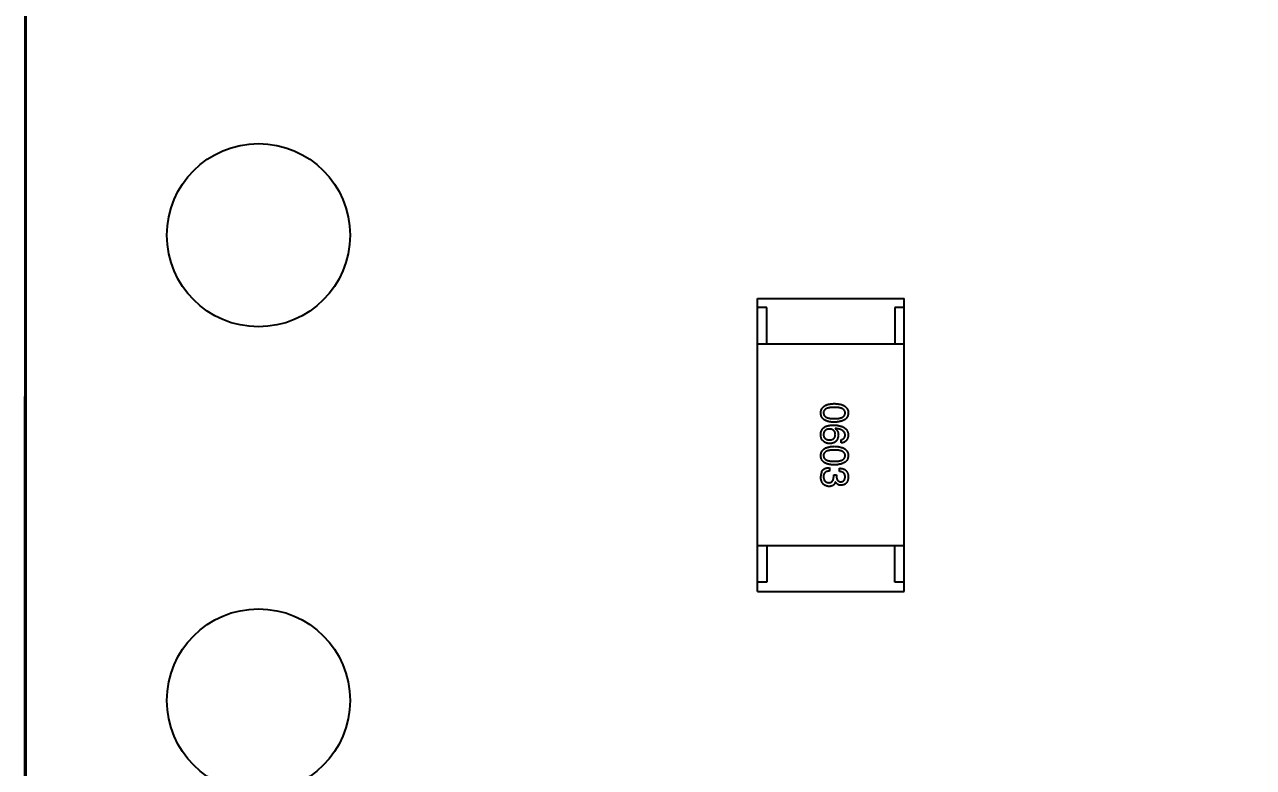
# Model space of a CAD drawing. Header units: inches. Extents: x -13 to 119, y -33 to 44.
# Drawn here: x 87.68 to 94.38, y 2.56 to 6.61 of the extents above; entities that cross this region are included whole.
import ezdxf

# ---------------------------------------------------------------- set-up
doc = ezdxf.new("R2010")
doc.units = ezdxf.units.IN
doc.header["$LTSCALE"] = 1.21
doc.header["$MEASUREMENT"] = 0
doc.header["$PDMODE"] = 3
doc.header["$PDSIZE"] = 0.3125
doc.layers.get('0').update_dxf_attribs({"linetype": 'CONTINUOUS'})
doc.layers.get('Defpoints').update_dxf_attribs({"linetype": 'CONTINUOUS'})
doc.layers.add('DIM', color=3, linetype='CONTINUOUS')
doc.styles.get("Standard").update_dxf_attribs({"font": 'txt', "width": 0.8})
doc.dimstyles.get("Standard").update_dxf_attribs({"dimtxt": 0.15625, "dimasz": 0.1875, "dimexe": 0.125, "dimexo": 0.0625, "dimgap": 0.09, "dimtad": 0, "dimtih": 1, "dimtoh": 1, "dimzin": 4, "dimdsep": 46, "dimtxsty": 'Standard', "dimblk": '_FILLED', "dimblk1": '_FILLED', "dimblk2": '_FILLED', "dimcen": 0.09, "dimazin": 1, "dimtp": 0.01, "dimtm": 0.01, "dimtfac": 1, "dimtofl": 0, "dimtmove": 0, "dimatfit": 3, "dimldrblk": '_FILLED', "dimfxl": 1, "dimtolj": 1, "dimtzin": 4, "dimarcsym": 0})

# ---------------------------------------------------------------- blocks, each defined once
blk = doc.blocks.new('_FILLED')
at = {"color": 0, "linetype": 'ByBlock'}
blk.add_solid([(0, 0), (-1, 0.1667), (-1, -0.1667)], dxfattribs=at)
blk = doc.blocks.new('*D26')
at = {"layer": 'Defpoints', "color": 0}
for p in [(87.6825, 22.6485), (108.0025, -8.1472), (108.0025, -17.2496)]:
    blk.add_point(p, dxfattribs=at)
at = {"layer": 'DIM', "color": 0, "lineweight": -2}
for p, q in [((87.6825, 22.586), (87.6825, -17.3746)), ((108.0025, -8.2097), (108.0025, -17.3746)), ((88.8825, -17.2496), (95.9125, -17.2496)), ((106.8025, -17.2496), (99.7725, -17.2496))]:
    blk.add_line(p, q, dxfattribs=at)
at = {"layer": 'DIM', "color": 0, "lineweight": -2, "xscale": 1.2, "yscale": 1.2, "zscale": 1.2, "rotation": 180}
blk.add_blockref('_FILLED', (87.6825, -17.2496), dxfattribs=at)
at = {"layer": 'DIM', "color": 0, "lineweight": -2, "xscale": 1.2, "yscale": 1.2, "zscale": 1.2}
blk.add_blockref('_FILLED', (108.0025, -17.2496), dxfattribs=at)
at = {"layer": 'DIM', "color": 0, "insert": (97.8425, -17.2496), "char_height": 1.2, "attachment_point": 5}
blk.add_mtext('\\A1;20.32', dxfattribs=at)

msp = doc.modelspace()

# ---------------------------------------------------------------- linework, layer by layer
at = {"color": 7, "linetype": 'Continuous'}
for p, q in [((87.6756, -1.8207), (87.6825, 22.6479)), ((91.6768, 3.5188), (91.6768, 5.1188)), ((91.6768, 5.1188), (92.4768, 5.1188)), ((92.4768, 3.5188), (92.4768, 5.1188)), ((91.7268, 5.0688), (91.6768, 5.0688)), ((91.7268, 4.8688), (91.7268, 5.0688)), ((92.4268, 5.0688), (92.4268, 4.8688)), ((92.4768, 5.0688), (92.4268, 5.0688)), ((92.4768, 4.8688), (91.6768, 4.8688)), ((92.1007, 4.4083), (92.0998, 4.4075)), ((92.1326, 4.3296), (92.1326, 4.3476)), ((92.022, 4.1456), (92.0269, 4.1727)), ((92.0695, 4.1948), (92.0695, 4.176)), ((92.1236, 4.1735), (92.1236, 4.1915)), ((92.0925, 4.1464), (92.0925, 4.1555)), ((92.0925, 4.1555), (92.108, 4.1555)), ((92.1023, 4.1169), (92.1015, 4.1169)), ((92.108, 4.1555), (92.108, 4.1456)), ((92.4768, 3.7688), (91.6768, 3.7688)), ((91.7268, 3.7688), (91.7268, 3.5688)), ((92.4268, 3.5688), (92.4268, 3.7688)), ((91.7268, 3.5688), (91.6768, 3.5688)), ((92.4768, 3.5688), (92.4268, 3.5688)), ((91.6768, 3.5188), (92.4768, 3.5188))]:
    msp.add_line(p, q, dxfattribs=at)
for centre in [(88.9525, 5.4639), (88.9525, 2.9239)]:
    msp.add_circle(centre, 0.5, dxfattribs=at)
for points, knots in [([(92.022, 4.4937), (92.0221, 4.4957), (92.0222, 4.4996), (92.0232, 4.5052), (92.0247, 4.5105), (92.0268, 4.5154), (92.0294, 4.5199), (92.0327, 4.524), (92.0365, 4.5278), (92.0409, 4.5311), (92.0458, 4.5341), (92.0513, 4.5367), (92.0573, 4.539), (92.0639, 4.5408), (92.0711, 4.5424), (92.0788, 4.5435), (92.0871, 4.5442), (92.0928, 4.5444), (92.0957, 4.5445)], [0, 0, 0, 0, 0.059135, 0.115606, 0.169241, 0.221578, 0.273261, 0.324749, 0.377329, 0.431642, 0.488541, 0.548597, 0.612232, 0.680174, 0.752504, 0.829777, 0.912307, 1, 1, 1, 1]), ([(92.0957, 4.524), (92.0934, 4.524), (92.0888, 4.524), (92.0821, 4.5236), (92.0758, 4.523), (92.0701, 4.5222), (92.0648, 4.5211), (92.0599, 4.5199), (92.0555, 4.5183), (92.0515, 4.5166), (92.0481, 4.5146), (92.045, 4.5123), (92.0425, 4.5098), (92.0404, 4.507), (92.0387, 4.5041), (92.0376, 4.5008), (92.0369, 4.4973), (92.0368, 4.4949), (92.0367, 4.4937)], [0, 0, 0, 0, 0.096457, 0.187288, 0.27178, 0.350132, 0.423455, 0.491343, 0.554037, 0.612253, 0.666313, 0.717038, 0.764921, 0.811214, 0.856775, 0.902988, 0.950234, 1, 1, 1, 1]), ([(92.0957, 4.5445), (92.0988, 4.5444), (92.1047, 4.5442), (92.1133, 4.5435), (92.1212, 4.5424), (92.1286, 4.5408), (92.1355, 4.539), (92.1417, 4.5367), (92.1474, 4.5341), (92.1525, 4.5311), (92.157, 4.5278), (92.1609, 4.524), (92.1643, 4.5199), (92.167, 4.5154), (92.1691, 4.5105), (92.1707, 4.5052), (92.1717, 4.4996), (92.1719, 4.4957), (92.172, 4.4937)], [0, 0, 0, 0, 0.088823, 0.172287, 0.250296, 0.323438, 0.392244, 0.456221, 0.516635, 0.573871, 0.628, 0.680335, 0.731489, 0.782557, 0.834044, 0.886738, 0.942089, 1, 1, 1, 1]), ([(92.1548, 4.4937), (92.1547, 4.4949), (92.1546, 4.4973), (92.1539, 4.5008), (92.1528, 4.5041), (92.1512, 4.5071), (92.149, 4.5098), (92.1465, 4.5123), (92.1434, 4.5146), (92.1399, 4.5166), (92.136, 4.5183), (92.1316, 4.5199), (92.1268, 4.5211), (92.1215, 4.5223), (92.1157, 4.523), (92.1094, 4.5236), (92.1027, 4.524), (92.0981, 4.524), (92.0957, 4.524)], [0, 0, 0, 0, 0.049764, 0.097007, 0.143217, 0.188577, 0.235116, 0.282997, 0.333719, 0.387776, 0.445989, 0.508679, 0.576563, 0.649481, 0.728235, 0.812722, 0.903548, 1, 1, 1, 1]), ([(92.0957, 4.4429), (92.0928, 4.443), (92.0871, 4.4432), (92.0788, 4.444), (92.0711, 4.4451), (92.0639, 4.4466), (92.0573, 4.4484), (92.0513, 4.4507), (92.0458, 4.4533), (92.0408, 4.4563), (92.0365, 4.4596), (92.0327, 4.4634), (92.0294, 4.4675), (92.0268, 4.4721), (92.0247, 4.477), (92.0232, 4.4822), (92.0222, 4.4878), (92.0221, 4.4917), (92.022, 4.4937)], [0, 0, 0, 0, 0.08769, 0.170218, 0.24749, 0.319818, 0.387758, 0.451391, 0.511445, 0.568185, 0.622681, 0.67526, 0.726746, 0.778428, 0.830764, 0.884397, 0.940866, 1, 1, 1, 1]), ([(92.0367, 4.4937), (92.0368, 4.4925), (92.037, 4.49), (92.0377, 4.4864), (92.039, 4.4831), (92.0407, 4.48), (92.0428, 4.4772), (92.0454, 4.4746), (92.0485, 4.4723), (92.0519, 4.4702), (92.0559, 4.4684), (92.0603, 4.4668), (92.0651, 4.4655), (92.0704, 4.4644), (92.0761, 4.4636), (92.0822, 4.463), (92.0888, 4.4626), (92.0934, 4.4626), (92.0957, 4.4626)], [0, 0, 0, 0, 0.050879, 0.099377, 0.146973, 0.193618, 0.240619, 0.289461, 0.34047, 0.395283, 0.453059, 0.515633, 0.582666, 0.655287, 0.732971, 0.815933, 0.905166, 1, 1, 1, 1]), ([(92.0957, 4.4626), (92.0981, 4.4626), (92.1027, 4.4626), (92.1094, 4.463), (92.1157, 4.4636), (92.1214, 4.4644), (92.1268, 4.4655), (92.1316, 4.4668), (92.136, 4.4684), (92.14, 4.4702), (92.1434, 4.4723), (92.1465, 4.4746), (92.149, 4.4772), (92.1512, 4.48), (92.1528, 4.4831), (92.1539, 4.4864), (92.1546, 4.49), (92.1547, 4.4925), (92.1548, 4.4937)], [0, 0, 0, 0, 0.095719, 0.185854, 0.269738, 0.347952, 0.420315, 0.487894, 0.550245, 0.608186, 0.662454, 0.713283, 0.761375, 0.808209, 0.854301, 0.901312, 0.949396, 1, 1, 1, 1]), ([(92.172, 4.4937), (92.1719, 4.4918), (92.1716, 4.4879), (92.1706, 4.4824), (92.1689, 4.4772), (92.1667, 4.4724), (92.1639, 4.4679), (92.1606, 4.4638), (92.1566, 4.4601), (92.1521, 4.4567), (92.147, 4.4537), (92.1414, 4.451), (92.1351, 4.4488), (92.1283, 4.4469), (92.121, 4.4453), (92.1131, 4.4441), (92.1046, 4.4433), (92.0988, 4.443), (92.0957, 4.4429)], [0, 0, 0, 0, 0.057415, 0.112361, 0.16496, 0.216437, 0.267441, 0.318839, 0.371478, 0.426325, 0.483626, 0.544235, 0.608673, 0.677374, 0.750405, 0.828394, 0.911525, 1, 1, 1, 1]), ([(92.0343, 4.3411), (92.0332, 4.342), (92.0311, 4.3439), (92.0285, 4.3474), (92.0263, 4.3513), (92.0245, 4.3557), (92.0232, 4.3606), (92.0223, 4.3659), (92.0219, 4.3718), (92.0219, 4.3759), (92.022, 4.378)], [0, 0, 0, 0, 0.105033, 0.21147, 0.321511, 0.438526, 0.563605, 0.698055, 0.843218, 1, 1, 1, 1]), ([(92.022, 4.378), (92.0221, 4.38), (92.0223, 4.384), (92.0234, 4.3898), (92.025, 4.3953), (92.0272, 4.4003), (92.03, 4.405), (92.0333, 4.4092), (92.0372, 4.4132), (92.0401, 4.4154), (92.0416, 4.4165)], [0, 0, 0, 0, 0.137449, 0.267856, 0.393219, 0.514735, 0.63397, 0.753734, 0.874967, 1, 1, 1, 1]), ([(92.0695, 4.4058), (92.0682, 4.4057), (92.0657, 4.4056), (92.0621, 4.405), (92.0587, 4.4043), (92.0555, 4.4033), (92.0526, 4.4022), (92.0499, 4.4007), (92.0475, 4.3991), (92.0453, 4.3972), (92.0434, 4.3952), (92.0417, 4.3929), (92.0402, 4.3904), (92.039, 4.3877), (92.0381, 4.3847), (92.0374, 4.3816), (92.0369, 4.3782), (92.0368, 4.3759), (92.0367, 4.3747)], [0, 0, 0, 0, 0.076467, 0.148148, 0.216496, 0.280559, 0.342274, 0.401168, 0.458322, 0.514073, 0.569257, 0.62465, 0.68124, 0.739113, 0.799947, 0.862804, 0.929597, 1, 1, 1, 1]), ([(92.0367, 4.3747), (92.0368, 4.3736), (92.037, 4.3714), (92.0376, 4.3683), (92.0383, 4.3654), (92.0394, 4.3627), (92.0407, 4.3602), (92.0422, 4.3579), (92.0439, 4.3558), (92.0459, 4.3539), (92.0482, 4.3522), (92.0506, 4.3507), (92.0533, 4.3494), (92.0563, 4.3483), (92.0595, 4.3475), (92.0629, 4.3468), (92.0665, 4.3462), (92.069, 4.3461), (92.0703, 4.346)], [0, 0, 0, 0, 0.066682, 0.130303, 0.190802, 0.248749, 0.30534, 0.361219, 0.415721, 0.471765, 0.528279, 0.586428, 0.64659, 0.710143, 0.776461, 0.846692, 0.921137, 1, 1, 1, 1]), ([(92.0416, 4.4165), (92.0432, 4.4173), (92.0464, 4.4191), (92.0517, 4.4213), (92.0573, 4.4231), (92.0635, 4.4245), (92.0701, 4.4258), (92.0771, 4.4265), (92.0846, 4.4271), (92.0898, 4.4271), (92.0925, 4.4271)], [0, 0, 0, 0, 0.101889, 0.209155, 0.322694, 0.442863, 0.569758, 0.70479, 0.848502, 1, 1, 1, 1]), ([(92.1015, 4.3755), (92.1014, 4.3767), (92.1013, 4.3789), (92.1009, 4.3822), (92.1002, 4.3853), (92.0992, 4.3881), (92.0981, 4.3908), (92.0966, 4.3932), (92.095, 4.3954), (92.0931, 4.3975), (92.091, 4.3993), (92.0886, 4.4008), (92.086, 4.4022), (92.0832, 4.4034), (92.0801, 4.4043), (92.0768, 4.4051), (92.0732, 4.4056), (92.0708, 4.4057), (92.0695, 4.4058)], [0, 0, 0, 0, 0.070453, 0.136523, 0.199866, 0.260392, 0.318446, 0.374657, 0.430182, 0.485556, 0.541071, 0.598396, 0.657208, 0.718642, 0.783247, 0.851631, 0.923928, 1, 1, 1, 1]), ([(92.0703, 4.346), (92.0716, 4.3461), (92.074, 4.3462), (92.0774, 4.3467), (92.0806, 4.3475), (92.0836, 4.3484), (92.0864, 4.3495), (92.0889, 4.3508), (92.0912, 4.3524), (92.0933, 4.3541), (92.0952, 4.3561), (92.0968, 4.3583), (92.0981, 4.3607), (92.0993, 4.3632), (92.1002, 4.366), (92.1009, 4.369), (92.1013, 4.3722), (92.1014, 4.3744), (92.1015, 4.3755)], [0, 0, 0, 0, 0.076288, 0.14871, 0.216387, 0.281386, 0.342528, 0.402111, 0.4591, 0.514852, 0.569974, 0.625644, 0.682226, 0.740156, 0.800362, 0.863471, 0.930116, 1, 1, 1, 1]), ([(92.1179, 4.373), (92.1177, 4.3712), (92.1174, 4.3677), (92.1165, 4.3625), (92.1153, 4.3577), (92.1138, 4.3533), (92.112, 4.3491), (92.1099, 4.3453), (92.1074, 4.3419), (92.1046, 4.3388), (92.1015, 4.336), (92.0981, 4.3336), (92.0944, 4.3315), (92.0903, 4.3297), (92.086, 4.3284), (92.0813, 4.3273), (92.0763, 4.3266), (92.0729, 4.3264), (92.0712, 4.3263)], [0, 0, 0, 0, 0.074228, 0.144548, 0.211288, 0.274576, 0.335162, 0.393915, 0.450599, 0.506657, 0.562409, 0.618617, 0.676096, 0.735061, 0.79654, 0.860906, 0.928473, 1, 1, 1, 1]), ([(92.0925, 4.4271), (92.0956, 4.427), (92.1017, 4.4269), (92.1106, 4.426), (92.1188, 4.4249), (92.1265, 4.4232), (92.1336, 4.4213), (92.1401, 4.4189), (92.146, 4.4161), (92.1513, 4.4129), (92.156, 4.4094), (92.1601, 4.4053), (92.1636, 4.401), (92.1665, 4.3961), (92.1688, 4.3909), (92.1705, 4.3853), (92.1716, 4.3793), (92.1718, 4.3752), (92.172, 4.373)], [0, 0, 0, 0, 0.087517, 0.169686, 0.246944, 0.319347, 0.387088, 0.450961, 0.511075, 0.567974, 0.622351, 0.675039, 0.726853, 0.778688, 0.83093, 0.884738, 0.941043, 1, 1, 1, 1]), ([(92.0998, 4.4075), (92.1013, 4.4066), (92.1041, 4.4049), (92.1078, 4.4017), (92.1109, 4.3981), (92.1135, 4.394), (92.1155, 4.3894), (92.1169, 4.3843), (92.1177, 4.3788), (92.1178, 4.375), (92.1179, 4.373)], [0, 0, 0, 0, 0.122276, 0.239997, 0.35611, 0.473903, 0.59404, 0.720428, 0.855383, 1, 1, 1, 1]), ([(92.1548, 4.373), (92.1547, 4.3743), (92.1545, 4.3769), (92.1536, 4.3806), (92.1525, 4.384), (92.1508, 4.3873), (92.1488, 4.3903), (92.1464, 4.3931), (92.1436, 4.3956), (92.1404, 4.3979), (92.1368, 4.4), (92.1328, 4.4019), (92.1284, 4.4035), (92.1236, 4.4049), (92.1184, 4.4061), (92.1129, 4.4071), (92.1069, 4.4078), (92.1028, 4.4081), (92.1007, 4.4083)], [0, 0, 0, 0, 0.054741, 0.107075, 0.158339, 0.208382, 0.258772, 0.310045, 0.362765, 0.417822, 0.475982, 0.537466, 0.602901, 0.673037, 0.747247, 0.826291, 0.910782, 1, 1, 1, 1]), ([(92.1326, 4.3476), (92.1344, 4.348), (92.1377, 4.3488), (92.1423, 4.3506), (92.1461, 4.353), (92.1493, 4.3559), (92.1518, 4.3594), (92.1535, 4.3635), (92.1546, 4.3681), (92.1547, 4.3713), (92.1548, 4.373)], [0, 0, 0, 0, 0.1439, 0.274233, 0.394478, 0.509388, 0.621911, 0.738504, 0.863414, 1, 1, 1, 1]), ([(92.172, 4.373), (92.1718, 4.3714), (92.1716, 4.3683), (92.1709, 4.3638), (92.1699, 4.3596), (92.1687, 4.3556), (92.1672, 4.3519), (92.1654, 4.3485), (92.1633, 4.3453), (92.161, 4.3425), (92.1584, 4.3399), (92.1555, 4.3376), (92.1523, 4.3355), (92.1489, 4.3338), (92.1452, 4.3323), (92.1413, 4.3311), (92.137, 4.3301), (92.1341, 4.3298), (92.1326, 4.3296)], [0, 0, 0, 0, 0.073784, 0.144317, 0.211047, 0.274818, 0.336501, 0.395724, 0.453465, 0.510016, 0.566585, 0.622844, 0.680328, 0.739335, 0.800408, 0.863904, 0.93053, 1, 1, 1, 1]), ([(92.022, 4.2606), (92.0221, 4.2625), (92.0222, 4.2664), (92.0232, 4.2721), (92.0247, 4.2773), (92.0268, 4.2822), (92.0294, 4.2867), (92.0327, 4.2909), (92.0365, 4.2946), (92.0409, 4.298), (92.0458, 4.301), (92.0513, 4.3036), (92.0573, 4.3058), (92.0639, 4.3077), (92.0711, 4.3092), (92.0788, 4.3103), (92.0871, 4.3111), (92.0928, 4.3113), (92.0957, 4.3114)], [0, 0, 0, 0, 0.059135, 0.115606, 0.169241, 0.221578, 0.273261, 0.324749, 0.377329, 0.431642, 0.488541, 0.548597, 0.612232, 0.680174, 0.752504, 0.829777, 0.912307, 1, 1, 1, 1]), ([(92.0712, 4.3263), (92.0694, 4.3264), (92.066, 4.3265), (92.0609, 4.3271), (92.056, 4.3283), (92.0512, 4.3299), (92.0467, 4.332), (92.0423, 4.3346), (92.0382, 4.3376), (92.0356, 4.3399), (92.0343, 4.3411)], [0, 0, 0, 0, 0.12904, 0.253809, 0.377066, 0.499122, 0.621469, 0.744665, 0.870607, 1, 1, 1, 1]), ([(92.0957, 4.3114), (92.0988, 4.3113), (92.1047, 4.3111), (92.1133, 4.3103), (92.1212, 4.3092), (92.1286, 4.3077), (92.1355, 4.3058), (92.1417, 4.3036), (92.1474, 4.301), (92.1525, 4.298), (92.157, 4.2946), (92.1609, 4.2909), (92.1643, 4.2867), (92.167, 4.2822), (92.1691, 4.2773), (92.1707, 4.2721), (92.1717, 4.2664), (92.1719, 4.2625), (92.172, 4.2606)], [0, 0, 0, 0, 0.088823, 0.172287, 0.250296, 0.323438, 0.392244, 0.456221, 0.516635, 0.573871, 0.628, 0.680335, 0.731489, 0.782557, 0.834044, 0.886738, 0.942089, 1, 1, 1, 1]), ([(92.0957, 4.2097), (92.0928, 4.2098), (92.0871, 4.21), (92.0788, 4.2108), (92.0711, 4.2119), (92.0639, 4.2134), (92.0573, 4.2153), (92.0513, 4.2175), (92.0458, 4.2201), (92.0408, 4.2231), (92.0365, 4.2265), (92.0327, 4.2303), (92.0294, 4.2344), (92.0268, 4.2389), (92.0247, 4.2438), (92.0232, 4.2491), (92.0222, 4.2547), (92.0221, 4.2586), (92.022, 4.2606)], [0, 0, 0, 0, 0.08769, 0.170218, 0.24749, 0.319818, 0.387758, 0.451391, 0.511445, 0.568185, 0.622681, 0.67526, 0.726746, 0.778428, 0.830764, 0.884397, 0.940866, 1, 1, 1, 1]), ([(92.0957, 4.2909), (92.0934, 4.2909), (92.0888, 4.2908), (92.0821, 4.2905), (92.0758, 4.2899), (92.0701, 4.2891), (92.0648, 4.288), (92.0599, 4.2867), (92.0555, 4.2852), (92.0515, 4.2834), (92.0481, 4.2814), (92.045, 4.2792), (92.0425, 4.2766), (92.0404, 4.2739), (92.0387, 4.2709), (92.0376, 4.2677), (92.0369, 4.2642), (92.0368, 4.2618), (92.0367, 4.2606)], [0, 0, 0, 0, 0.096457, 0.187288, 0.27178, 0.350132, 0.423455, 0.491343, 0.554037, 0.612253, 0.666313, 0.717038, 0.764921, 0.811214, 0.856775, 0.902988, 0.950234, 1, 1, 1, 1]), ([(92.0367, 4.2606), (92.0368, 4.2593), (92.037, 4.2568), (92.0377, 4.2533), (92.039, 4.25), (92.0407, 4.2469), (92.0428, 4.244), (92.0454, 4.2415), (92.0485, 4.2392), (92.0519, 4.2371), (92.0559, 4.2353), (92.0603, 4.2337), (92.0651, 4.2324), (92.0704, 4.2313), (92.0761, 4.2304), (92.0822, 4.2298), (92.0888, 4.2295), (92.0934, 4.2294), (92.0957, 4.2294)], [0, 0, 0, 0, 0.050879, 0.099377, 0.146973, 0.193618, 0.240619, 0.289461, 0.34047, 0.395283, 0.453059, 0.515633, 0.582666, 0.655287, 0.732971, 0.815933, 0.905166, 1, 1, 1, 1]), ([(92.1548, 4.2606), (92.1547, 4.2618), (92.1546, 4.2642), (92.1539, 4.2677), (92.1528, 4.2709), (92.1512, 4.2739), (92.149, 4.2766), (92.1465, 4.2792), (92.1434, 4.2814), (92.1399, 4.2834), (92.136, 4.2852), (92.1316, 4.2867), (92.1268, 4.288), (92.1215, 4.2891), (92.1157, 4.2899), (92.1094, 4.2905), (92.1027, 4.2908), (92.0981, 4.2909), (92.0957, 4.2909)], [0, 0, 0, 0, 0.049764, 0.097007, 0.143217, 0.188577, 0.235116, 0.282997, 0.333719, 0.387776, 0.445989, 0.508679, 0.576563, 0.649481, 0.728235, 0.812722, 0.903548, 1, 1, 1, 1]), ([(92.0957, 4.2294), (92.0981, 4.2294), (92.1027, 4.2295), (92.1094, 4.2298), (92.1157, 4.2304), (92.1214, 4.2313), (92.1268, 4.2324), (92.1316, 4.2337), (92.136, 4.2353), (92.14, 4.2371), (92.1434, 4.2392), (92.1465, 4.2415), (92.149, 4.2441), (92.1512, 4.2469), (92.1528, 4.25), (92.1539, 4.2533), (92.1546, 4.2569), (92.1547, 4.2593), (92.1548, 4.2606)], [0, 0, 0, 0, 0.095719, 0.185854, 0.269738, 0.347952, 0.420315, 0.487894, 0.550245, 0.608186, 0.662454, 0.713283, 0.761375, 0.808209, 0.854301, 0.901312, 0.949396, 1, 1, 1, 1]), ([(92.172, 4.2606), (92.1719, 4.2586), (92.1716, 4.2548), (92.1706, 4.2492), (92.1689, 4.244), (92.1667, 4.2392), (92.1639, 4.2347), (92.1606, 4.2306), (92.1566, 4.2269), (92.1521, 4.2235), (92.147, 4.2205), (92.1414, 4.2179), (92.1351, 4.2156), (92.1283, 4.2137), (92.121, 4.2122), (92.1131, 4.211), (92.1046, 4.2101), (92.0988, 4.2099), (92.0957, 4.2097)], [0, 0, 0, 0, 0.057415, 0.112361, 0.16496, 0.216437, 0.267441, 0.318839, 0.371478, 0.426325, 0.483626, 0.544235, 0.608673, 0.677374, 0.750405, 0.828394, 0.911525, 1, 1, 1, 1]), ([(92.0269, 4.1727), (92.0273, 4.1735), (92.0281, 4.1753), (92.0297, 4.1777), (92.0313, 4.18), (92.0332, 4.1821), (92.0353, 4.184), (92.0375, 4.1858), (92.0399, 4.1874), (92.0425, 4.1889), (92.0452, 4.1902), (92.0482, 4.1914), (92.0513, 4.1923), (92.0546, 4.1932), (92.0581, 4.1938), (92.0617, 4.1943), (92.0656, 4.1947), (92.0682, 4.1948), (92.0695, 4.1948)], [0, 0, 0, 0, 0.056906, 0.113264, 0.168825, 0.223843, 0.279195, 0.335267, 0.392098, 0.450414, 0.51054, 0.572219, 0.636652, 0.703156, 0.773102, 0.845505, 0.921063, 1, 1, 1, 1]), ([(92.0695, 4.176), (92.0682, 4.1759), (92.0656, 4.1758), (92.0619, 4.1753), (92.0584, 4.1747), (92.0552, 4.1738), (92.0523, 4.1726), (92.0495, 4.1713), (92.0471, 4.1696), (92.0449, 4.1678), (92.043, 4.1657), (92.0413, 4.1634), (92.0399, 4.1609), (92.0387, 4.1581), (92.0378, 4.1551), (92.0372, 4.1519), (92.0368, 4.1484), (92.0368, 4.146), (92.0367, 4.1448)], [0, 0, 0, 0, 0.07723, 0.149593, 0.217944, 0.282232, 0.34411, 0.402297, 0.458791, 0.513966, 0.568538, 0.623291, 0.679957, 0.737243, 0.798142, 0.86118, 0.928728, 1, 1, 1, 1]), ([(92.1236, 4.1915), (92.1255, 4.1915), (92.1293, 4.1913), (92.1347, 4.1907), (92.1397, 4.1897), (92.1444, 4.1884), (92.1487, 4.1866), (92.1527, 4.1845), (92.1563, 4.1821), (92.1595, 4.1793), (92.1624, 4.1761), (92.1649, 4.1726), (92.167, 4.1687), (92.1687, 4.1644), (92.1701, 4.1598), (92.1711, 4.1549), (92.1718, 4.1495), (92.1719, 4.1459), (92.172, 4.144)], [0, 0, 0, 0, 0.074804, 0.144899, 0.211458, 0.274554, 0.334363, 0.392059, 0.448123, 0.503024, 0.558154, 0.613471, 0.670844, 0.729926, 0.792003, 0.857405, 0.926768, 1, 1, 1, 1]), ([(92.1548, 4.1448), (92.1547, 4.1459), (92.1547, 4.1481), (92.1543, 4.1513), (92.1537, 4.1543), (92.1529, 4.157), (92.1518, 4.1596), (92.1504, 4.1619), (92.1489, 4.1641), (92.147, 4.166), (92.1449, 4.1677), (92.1426, 4.1691), (92.14, 4.1704), (92.1372, 4.1715), (92.1342, 4.1723), (92.1308, 4.1729), (92.1273, 4.1733), (92.1249, 4.1734), (92.1236, 4.1735)], [0, 0, 0, 0, 0.069877, 0.136363, 0.198671, 0.257968, 0.315462, 0.370709, 0.425568, 0.479847, 0.535753, 0.592303, 0.651386, 0.713311, 0.778642, 0.84836, 0.921866, 1, 1, 1, 1]), ([(92.0679, 4.0923), (92.0661, 4.0925), (92.0626, 4.0927), (92.0575, 4.0936), (92.0528, 4.0949), (92.0484, 4.0965), (92.0444, 4.0985), (92.0406, 4.1009), (92.0373, 4.1037), (92.0342, 4.1069), (92.0315, 4.1104), (92.0291, 4.1143), (92.0271, 4.1186), (92.0254, 4.1233), (92.024, 4.1283), (92.023, 4.1338), (92.0223, 4.1396), (92.0221, 4.1436), (92.022, 4.1456)], [0, 0, 0, 0, 0.068236, 0.132937, 0.194125, 0.253174, 0.310181, 0.365986, 0.421096, 0.476216, 0.532352, 0.590232, 0.649824, 0.71274, 0.778406, 0.848058, 0.921922, 1, 1, 1, 1]), ([(92.0367, 4.1448), (92.0368, 4.1436), (92.037, 4.1412), (92.0375, 4.1377), (92.0382, 4.1345), (92.0391, 4.1315), (92.0402, 4.1287), (92.0415, 4.1261), (92.043, 4.1238), (92.0447, 4.1216), (92.0466, 4.1197), (92.0487, 4.118), (92.051, 4.1166), (92.0535, 4.1154), (92.0562, 4.1144), (92.0591, 4.1136), (92.0622, 4.1131), (92.0643, 4.1129), (92.0654, 4.1128)], [0, 0, 0, 0, 0.076694, 0.149502, 0.218019, 0.283183, 0.345589, 0.405199, 0.462852, 0.519478, 0.575313, 0.630559, 0.687006, 0.744638, 0.804006, 0.866059, 0.931486, 1, 1, 1, 1]), ([(92.0654, 4.1128), (92.0665, 4.1129), (92.0686, 4.1129), (92.0717, 4.1133), (92.0746, 4.114), (92.0773, 4.1149), (92.0797, 4.1161), (92.0819, 4.1175), (92.084, 4.1192), (92.0858, 4.1212), (92.0873, 4.1235), (92.0887, 4.126), (92.0899, 4.1288), (92.0908, 4.1318), (92.0916, 4.1351), (92.0921, 4.1387), (92.0924, 4.1425), (92.0925, 4.1451), (92.0925, 4.1464)], [0, 0, 0, 0, 0.066518, 0.129194, 0.188613, 0.245254, 0.300032, 0.353805, 0.407079, 0.461108, 0.516272, 0.574141, 0.634837, 0.699275, 0.767504, 0.840272, 0.917505, 1, 1, 1, 1]), ([(92.1015, 4.1169), (92.1012, 4.1159), (92.1005, 4.114), (92.0994, 4.1112), (92.0981, 4.1086), (92.0967, 4.1062), (92.0951, 4.104), (92.0933, 4.1019), (92.0915, 4.1001), (92.0894, 4.0984), (92.0872, 4.097), (92.0849, 4.0958), (92.0824, 4.0947), (92.0798, 4.0939), (92.077, 4.0931), (92.0741, 4.0927), (92.071, 4.0924), (92.069, 4.0924), (92.0679, 4.0923)], [0, 0, 0, 0, 0.069445, 0.136039, 0.200011, 0.261745, 0.322328, 0.381403, 0.438864, 0.496655, 0.554398, 0.612391, 0.672266, 0.733005, 0.79604, 0.861293, 0.928785, 1, 1, 1, 1]), ([(92.1335, 4.0989), (92.1316, 4.099), (92.1281, 4.099), (92.123, 4.0999), (92.1183, 4.1013), (92.1142, 4.1033), (92.1105, 4.1059), (92.1072, 4.109), (92.1044, 4.1127), (92.103, 4.1155), (92.1023, 4.1169)], [0, 0, 0, 0, 0.143686, 0.277942, 0.40333, 0.521785, 0.638573, 0.755208, 0.874773, 1, 1, 1, 1]), ([(92.108, 4.1456), (92.1081, 4.1445), (92.1082, 4.1424), (92.1085, 4.1393), (92.1091, 4.1364), (92.1098, 4.1338), (92.1107, 4.1313), (92.1117, 4.129), (92.1129, 4.127), (92.1143, 4.1251), (92.1159, 4.1235), (92.1177, 4.122), (92.1196, 4.1208), (92.1217, 4.1197), (92.124, 4.1189), (92.1264, 4.1183), (92.1291, 4.1179), (92.1309, 4.1178), (92.1318, 4.1178)], [0, 0, 0, 0, 0.079415, 0.154091, 0.22508, 0.29186, 0.355026, 0.415127, 0.472418, 0.528511, 0.583551, 0.638361, 0.693547, 0.750023, 0.807857, 0.868401, 0.932259, 1, 1, 1, 1]), ([(92.1318, 4.1178), (92.1327, 4.1178), (92.1344, 4.118), (92.137, 4.1185), (92.1393, 4.1192), (92.1415, 4.12), (92.1436, 4.1211), (92.1454, 4.1223), (92.1472, 4.1237), (92.1487, 4.1253), (92.15, 4.1271), (92.1512, 4.1291), (92.1522, 4.1312), (92.1531, 4.1336), (92.1537, 4.1362), (92.1543, 4.1389), (92.1546, 4.1418), (92.1547, 4.1438), (92.1548, 4.1448)], [0, 0, 0, 0, 0.067655, 0.132224, 0.194132, 0.253145, 0.309858, 0.366002, 0.421361, 0.47702, 0.532632, 0.590536, 0.65067, 0.713258, 0.779588, 0.848803, 0.921949, 1, 1, 1, 1]), ([(92.172, 4.144), (92.1719, 4.1423), (92.1717, 4.1389), (92.1711, 4.134), (92.1702, 4.1295), (92.169, 4.1252), (92.1676, 4.1213), (92.1659, 4.1177), (92.1639, 4.1144), (92.1616, 4.1114), (92.159, 4.1087), (92.1562, 4.1063), (92.1531, 4.1043), (92.1497, 4.1026), (92.146, 4.1012), (92.1421, 4.1001), (92.1379, 4.0993), (92.1349, 4.099), (92.1335, 4.0989)], [0, 0, 0, 0, 0.077845, 0.151584, 0.221397, 0.287366, 0.350104, 0.410398, 0.467998, 0.524388, 0.579979, 0.635152, 0.690917, 0.747936, 0.806661, 0.867861, 0.932479, 1, 1, 1, 1])]:
    msp.add_open_spline(points, degree=3, knots=knots, dxfattribs=at)

# ---------------------------------------------------------------- dimensions: what is measured, and where the dimension line sits
at = {"layer": 'DIM'}
dim = msp.add_linear_dim(base=(108.0025, -17.2496), p1=(87.6825, 22.6485), p2=(108.0025, -8.1472), dimstyle='Standard', override={"dimtxt": 1.2, "dimasz": 1.2, "dimtih": 0, "dimtoh": 0, "dimzin": 0, "dimcen": 0.198, "dimadec": 0, "dimazin": 0, "dimtp": 0, "dimtm": 0, "dimtdec": 4, "dimtzin": 0}, dxfattribs=at)
dim.commit()
dim.dimension.update_dxf_attribs({"geometry": '*D26', "text_midpoint": (97.8425, -17.2496)})

doc.saveas('drawing.dxf')
